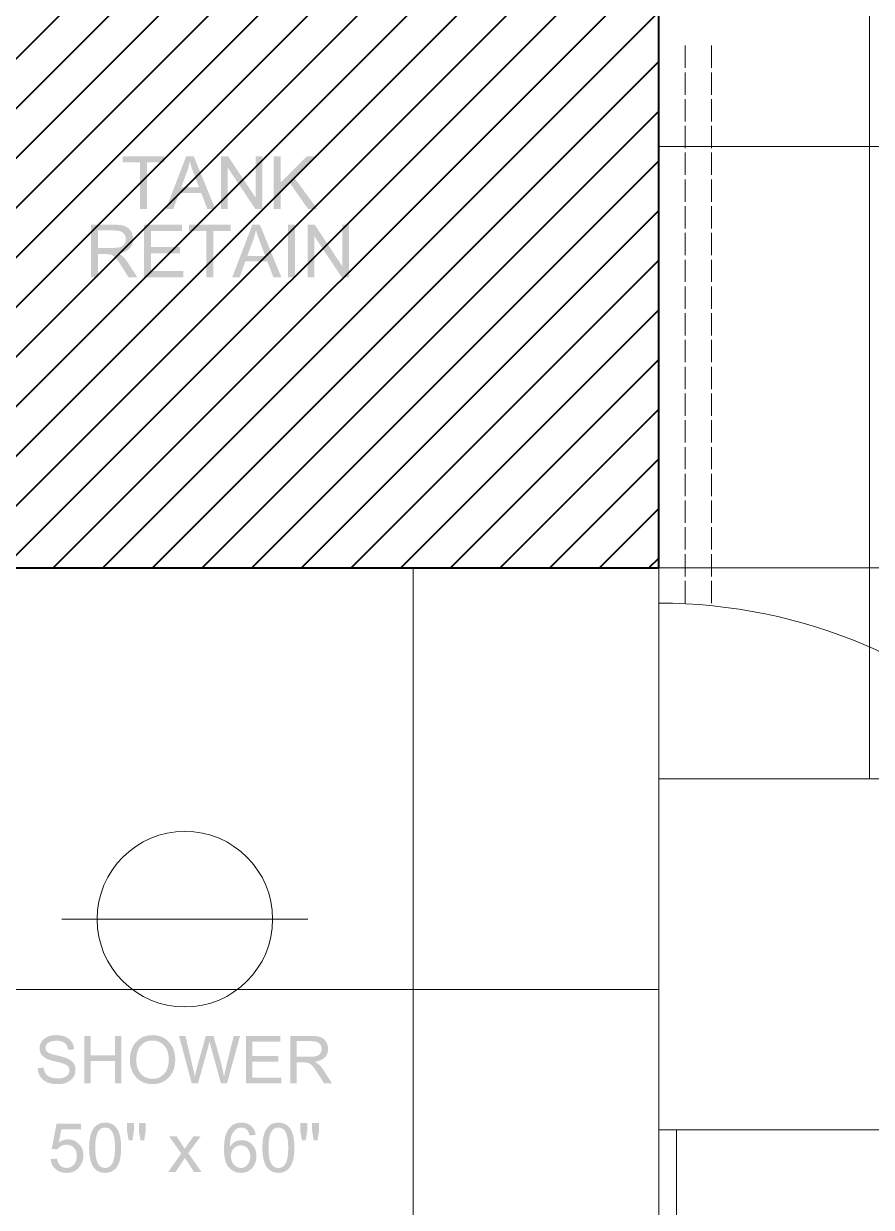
# Model space of a CAD drawing. Header units: inches. Extents: x 0 to 700, y 0 to 895.
# Drawn here: x 31.8 to 80.1, y 763.6 to 831 of the extents above; entities that cross this region are included whole.
import ezdxf

# ---------------------------------------------------------------- set-up
doc = ezdxf.new("R2010")
doc.units = ezdxf.units.IN
doc.header["$MEASUREMENT"] = 0
doc.linetypes.add('DASHED', pattern=[1.524, 1.27, -0.254])
for name, color, linetype, lineweight in [('A-ANNO-TEXT', 7, 'Continuous', 13), ('A-COORD-HOLD', 7, 'Continuous', 13), ('A-DOOR', 7, 'Continuous', 13), ('A-FIXT-PLMB', 7, 'Continuous', 18), ('A-FLOR-PATT', 7, 'Continuous', 13), ('A-GLAZ', 7, 'Continuous', 13), ('A-WALL-NEW', 7, 'Continuous', 40)]:
    doc.layers.add(name, color=color, linetype=linetype, lineweight=lineweight)

msp = doc.modelspace()

# ---------------------------------------------------------------- hatches: boundary and pattern name
at = {"layer": 'A-ANNO-TEXT'}
h = msp.add_hatch(color=7, dxfattribs=at)
h.paths.add_polyline_path([(39.837, 823.094), (38.845, 823.094), (38.845, 820.45), (38.446, 820.45), (38.446, 823.094), (37.461, 823.094), (37.461, 823.45), (39.837, 823.45), (39.837, 823.094)])
h.paths.add_polyline_path([(42.729, 820.45), (42.281, 820.45), (41.929, 821.363), (40.676, 821.363), (40.345, 820.45), (39.925, 820.45), (41.077, 823.45), (41.505, 823.45), (42.729, 820.45)])
h.paths.add_polyline_path([(41.808, 821.678), (41.763, 821.796), (41.721, 821.908), (41.681, 822.014), (41.644, 822.112), (41.609, 822.204), (41.577, 822.29), (41.547, 822.369), (41.52, 822.441), (41.495, 822.507), (41.473, 822.566), (41.453, 822.619), (41.436, 822.665), (41.422, 822.705), (41.409, 822.738), (41.4, 822.764), (41.393, 822.784), (41.368, 822.855), (41.343, 822.938), (41.316, 823.032), (41.288, 823.137), (41.278, 823.137), (41.247, 822.988), (41.211, 822.845), (41.17, 822.708), (41.124, 822.576), (40.789, 821.678), (41.808, 821.678)])
h.paths.add_polyline_path([(45.416, 820.45), (45.009, 820.45), (43.441, 822.805), (43.433, 822.805), (43.433, 820.45), (43.056, 820.45), (43.056, 823.45), (43.461, 823.45), (45.029, 821.095), (45.037, 821.095), (45.037, 823.45), (45.416, 823.45), (45.416, 820.45)])
h.paths.add_polyline_path([(48.539, 820.45), (48.015, 820.45), (46.951, 821.966), (46.455, 821.49), (46.455, 820.45), (46.058, 820.45), (46.058, 823.45), (46.455, 823.45), (46.455, 821.962), (47.947, 823.45), (48.483, 823.45), (47.227, 822.234), (48.539, 820.45)])
h = msp.add_hatch(color=7, dxfattribs=at)
h.paths.add_polyline_path([(38.295, 816.55), (37.796, 816.55), (37.741, 816.636), (37.689, 816.718), (37.64, 816.796), (37.593, 816.87), (37.549, 816.939), (37.508, 817.004), (37.469, 817.065), (37.433, 817.121), (37.399, 817.174), (37.369, 817.222), (37.34, 817.265), (37.315, 817.305), (37.292, 817.34), (37.272, 817.371), (37.254, 817.397), (37.239, 817.42), (37.184, 817.498), (37.128, 817.57), (37.07, 817.636), (37.011, 817.697), (36.952, 817.75), (36.895, 817.791), (36.84, 817.823), (36.786, 817.843), (36.729, 817.857), (36.664, 817.866), (36.59, 817.872), (36.507, 817.874), (36.048, 817.874), (36.048, 816.55), (35.651, 816.55), (35.651, 819.55), (36.98, 819.55), (37.11, 819.548), (37.23, 819.541), (37.338, 819.53), (37.436, 819.515), (37.525, 819.493), (37.609, 819.461), (37.687, 819.42), (37.759, 819.369), (37.825, 819.309), (37.882, 819.243), (37.932, 819.169), (37.973, 819.088), (38.006, 819.001), (38.029, 818.913), (38.043, 818.822), (38.048, 818.729), (38.044, 818.647), (38.034, 818.568), (38.018, 818.493), (37.994, 818.423), (37.964, 818.357), (37.927, 818.295), (37.883, 818.237), (37.833, 818.183), (37.776, 818.134), (37.713, 818.089), (37.644, 818.049), (37.569, 818.014), (37.488, 817.984), (37.4, 817.958), (37.306, 817.937), (37.207, 817.921), (37.207, 817.913), (37.281, 817.875), (37.355, 817.829), (37.427, 817.774), (37.498, 817.71), (37.568, 817.637), (37.637, 817.556), (37.705, 817.465), (37.771, 817.367), (38.295, 816.55)])
h.paths.add_polyline_path([(36.048, 818.23), (36.9, 818.23), (37.022, 818.233), (37.131, 818.241), (37.226, 818.255), (37.308, 818.274), (37.379, 818.301), (37.443, 818.339), (37.5, 818.387), (37.548, 818.445), (37.588, 818.51), (37.616, 818.58), (37.633, 818.653), (37.638, 818.729), (37.636, 818.78), (37.629, 818.828), (37.617, 818.874), (37.601, 818.919), (37.58, 818.961), (37.554, 819.002), (37.524, 819.041), (37.489, 819.077), (37.449, 819.111), (37.402, 819.14), (37.35, 819.165), (37.291, 819.185), (37.226, 819.2), (37.156, 819.212), (37.079, 819.218), (36.996, 819.221), (36.048, 819.221), (36.048, 818.23)])
h.paths.add_polyline_path([(40.915, 816.55), (38.674, 816.55), (38.674, 819.55), (40.845, 819.55), (40.845, 819.194), (39.071, 819.194), (39.071, 818.277), (40.731, 818.277), (40.731, 817.921), (39.071, 817.921), (39.071, 816.906), (40.915, 816.906), (40.915, 816.55)])
h.paths.add_polyline_path([(43.606, 819.194), (42.613, 819.194), (42.613, 816.55), (42.214, 816.55), (42.214, 819.194), (41.23, 819.194), (41.23, 819.55), (43.606, 819.55), (43.606, 819.194)])
h.paths.add_polyline_path([(46.497, 816.55), (46.049, 816.55), (45.697, 817.463), (44.445, 817.463), (44.113, 816.55), (43.694, 816.55), (44.846, 819.55), (45.274, 819.55), (46.497, 816.55)])
h.paths.add_polyline_path([(45.576, 817.778), (45.532, 817.896), (45.489, 818.008), (45.45, 818.114), (45.412, 818.212), (45.378, 818.304), (45.345, 818.39), (45.316, 818.469), (45.288, 818.541), (45.264, 818.607), (45.241, 818.666), (45.222, 818.719), (45.205, 818.765), (45.19, 818.805), (45.178, 818.838), (45.168, 818.864), (45.161, 818.884), (45.137, 818.955), (45.111, 819.038), (45.085, 819.132), (45.057, 819.237), (45.046, 819.237), (45.015, 819.088), (44.979, 818.945), (44.939, 818.808), (44.893, 818.676), (44.557, 817.778), (45.576, 817.778)])
h.paths.add_polyline_path([(47.277, 816.55), (46.878, 816.55), (46.878, 819.55), (47.277, 819.55), (47.277, 816.55)])
h.paths.add_polyline_path([(50.349, 816.55), (49.941, 816.55), (48.374, 818.905), (48.366, 818.905), (48.366, 816.55), (47.989, 816.55), (47.989, 819.55), (48.394, 819.55), (49.962, 817.195), (49.97, 817.195), (49.97, 819.55), (50.349, 819.55), (50.349, 816.55)])
h = msp.add_hatch(color=7, dxfattribs=at)
h.paths.add_polyline_path([(34.343, 772.558), (34.335, 772.621), (34.323, 772.679), (34.306, 772.733), (34.285, 772.784), (34.26, 772.83), (34.23, 772.873), (34.196, 772.911), (34.157, 772.946), (34.114, 772.976), (34.066, 773.003), (34.014, 773.025), (33.958, 773.043), (33.897, 773.057), (33.831, 773.067), (33.762, 773.074), (33.687, 773.076), (33.62, 773.074), (33.556, 773.069), (33.495, 773.061), (33.437, 773.05), (33.382, 773.035), (33.331, 773.018), (33.283, 772.997), (33.238, 772.972), (33.197, 772.945), (33.162, 772.915), (33.132, 772.882), (33.108, 772.846), (33.089, 772.807), (33.076, 772.765), (33.068, 772.72), (33.065, 772.672), (33.067, 772.63), (33.073, 772.59), (33.084, 772.554), (33.098, 772.52), (33.117, 772.488), (33.14, 772.46), (33.167, 772.434), (33.198, 772.412), (33.236, 772.39), (33.28, 772.369), (33.333, 772.348), (33.393, 772.326), (33.461, 772.305), (33.536, 772.284), (33.619, 772.262), (33.709, 772.241), (33.869, 772.204), (34.014, 772.167), (34.143, 772.129), (34.256, 772.09), (34.359, 772.046), (34.453, 771.991), (34.54, 771.926), (34.619, 771.85), (34.655, 771.807), (34.685, 771.761), (34.711, 771.712), (34.733, 771.659), (34.749, 771.603), (34.761, 771.543), (34.768, 771.479), (34.77, 771.412), (34.766, 771.327), (34.753, 771.246), (34.731, 771.168), (34.701, 771.094), (34.662, 771.023), (34.614, 770.957), (34.558, 770.894), (34.493, 770.834), (34.421, 770.78), (34.344, 770.733), (34.262, 770.694), (34.174, 770.662), (34.081, 770.636), (33.983, 770.618), (33.879, 770.608), (33.77, 770.604), (33.632, 770.608), (33.504, 770.62), (33.384, 770.64), (33.273, 770.667), (33.171, 770.703), (33.078, 770.747), (32.994, 770.799), (32.918, 770.858), (32.852, 770.924), (32.794, 770.995), (32.744, 771.07), (32.702, 771.15), (32.669, 771.235), (32.644, 771.324), (32.627, 771.419), (32.619, 771.517), (32.958, 771.547), (32.967, 771.469), (32.983, 771.396), (33.004, 771.329), (33.033, 771.267), (33.067, 771.21), (33.108, 771.16), (33.155, 771.114), (33.208, 771.075), (33.267, 771.04), (33.328, 771.01), (33.392, 770.984), (33.459, 770.963), (33.528, 770.947), (33.601, 770.936), (33.677, 770.929), (33.755, 770.926), (33.829, 770.928), (33.898, 770.934), (33.964, 770.944), (34.027, 770.957), (34.086, 770.974), (34.141, 770.996), (34.193, 771.021), (34.241, 771.05), (34.284, 771.082), (34.322, 771.117), (34.354, 771.155), (34.38, 771.195), (34.4, 771.238), (34.414, 771.284), (34.423, 771.333), (34.426, 771.385), (34.423, 771.438), (34.414, 771.488), (34.399, 771.534), (34.378, 771.576), (34.35, 771.614), (34.317, 771.649), (34.278, 771.68), (34.233, 771.707), (34.18, 771.732), (34.119, 771.758), (34.051, 771.783), (33.974, 771.808), (33.888, 771.833), (33.795, 771.858), (33.693, 771.882), (33.583, 771.907), (33.473, 771.933), (33.371, 771.961), (33.277, 771.992), (33.191, 772.026), (33.113, 772.061), (33.043, 772.1), (32.981, 772.141), (32.927, 772.184), (32.88, 772.231), (32.839, 772.28), (32.804, 772.333), (32.776, 772.39), (32.754, 772.449), (32.739, 772.512), (32.729, 772.579), (32.726, 772.648), (32.73, 772.728), (32.742, 772.803), (32.762, 772.876), (32.789, 772.944), (32.825, 773.01), (32.869, 773.071), (32.921, 773.13), (32.98, 773.184), (33.047, 773.234), (33.119, 773.277), (33.197, 773.313), (33.28, 773.343), (33.37, 773.366), (33.465, 773.383), (33.566, 773.393), (33.673, 773.396), (33.782, 773.393), (33.886, 773.383), (33.985, 773.366), (34.078, 773.343), (34.166, 773.314), (34.248, 773.277), (34.324, 773.235), (34.395, 773.185), (34.46, 773.13), (34.516, 773.069), (34.564, 773.002), (34.605, 772.93), (34.637, 772.852), (34.661, 772.769), (34.677, 772.68), (34.686, 772.586), (34.343, 772.558)])
h.paths.add_polyline_path([(37.387, 770.65), (37.028, 770.65), (37.028, 771.921), (35.625, 771.921), (35.625, 770.65), (35.268, 770.65), (35.268, 773.35), (35.625, 773.35), (35.625, 772.241), (37.028, 772.241), (37.028, 773.35), (37.387, 773.35), (37.387, 770.65)])
h.paths.add_polyline_path([(39.161, 773.396), (39.3, 773.39), (39.432, 773.372), (39.557, 773.342), (39.677, 773.3), (39.79, 773.246), (39.896, 773.18), (39.996, 773.101), (40.089, 773.011), (40.174, 772.911), (40.247, 772.803), (40.309, 772.688), (40.36, 772.565), (40.399, 772.434), (40.428, 772.296), (40.445, 772.15), (40.45, 771.996), (40.445, 771.843), (40.428, 771.698), (40.399, 771.56), (40.36, 771.43), (40.309, 771.307), (40.246, 771.193), (40.172, 771.086), (40.087, 770.986), (39.994, 770.897), (39.893, 770.819), (39.787, 770.753), (39.674, 770.699), (39.555, 770.658), (39.43, 770.628), (39.299, 770.61), (39.161, 770.604), (39.019, 770.61), (38.883, 770.629), (38.755, 770.66), (38.634, 770.703), (38.52, 770.759), (38.414, 770.827), (38.314, 770.907), (38.222, 771), (38.138, 771.102), (38.066, 771.209), (38.005, 771.322), (37.955, 771.44), (37.916, 771.563), (37.888, 771.692), (37.872, 771.827), (37.866, 771.967), (37.872, 772.129), (37.889, 772.282), (37.917, 772.426), (37.956, 772.561), (38.007, 772.688), (38.069, 772.805), (38.142, 772.914), (38.226, 773.014), (38.32, 773.103), (38.42, 773.181), (38.527, 773.247), (38.64, 773.301), (38.76, 773.342), (38.887, 773.372), (39.021, 773.39), (39.161, 773.396)])
h.paths.add_polyline_path([(39.157, 770.91), (39.258, 770.914), (39.353, 770.928), (39.443, 770.95), (39.529, 770.982), (39.61, 771.022), (39.686, 771.071), (39.757, 771.13), (39.823, 771.197), (39.883, 771.272), (39.935, 771.355), (39.979, 771.444), (40.015, 771.54), (40.043, 771.644), (40.063, 771.754), (40.076, 771.872), (40.08, 771.996), (40.076, 772.124), (40.064, 772.244), (40.043, 772.357), (40.015, 772.462), (39.978, 772.56), (39.933, 772.65), (39.881, 772.732), (39.819, 772.807), (39.752, 772.873), (39.681, 772.931), (39.605, 772.98), (39.525, 773.019), (39.442, 773.05), (39.353, 773.073), (39.261, 773.086), (39.165, 773.09), (39.066, 773.086), (38.971, 773.073), (38.881, 773.051), (38.795, 773.021), (38.714, 772.982), (38.638, 772.934), (38.566, 772.877), (38.498, 772.812), (38.437, 772.738), (38.384, 772.655), (38.339, 772.562), (38.302, 772.46), (38.273, 772.349), (38.253, 772.228), (38.241, 772.099), (38.236, 771.959), (38.24, 771.845), (38.252, 771.736), (38.272, 771.632), (38.3, 771.535), (38.336, 771.443), (38.38, 771.356), (38.432, 771.275), (38.492, 771.2), (38.559, 771.132), (38.63, 771.073), (38.706, 771.023), (38.787, 770.982), (38.872, 770.95), (38.962, 770.928), (39.058, 770.914), (39.157, 770.91)])
h.paths.add_polyline_path([(44.143, 773.35), (43.399, 770.65), (43.056, 770.65), (42.467, 772.777), (42.446, 772.854), (42.429, 772.921), (42.417, 772.979), (42.408, 773.026), (42.401, 773.026), (42.325, 772.705), (41.751, 770.65), (41.39, 770.65), (40.669, 773.35), (41.034, 773.35), (41.45, 771.578), (41.47, 771.494), (41.488, 771.416), (41.504, 771.343), (41.518, 771.276), (41.53, 771.215), (41.54, 771.16), (41.549, 771.11), (41.555, 771.066), (41.557, 771.051), (41.558, 771.04), (41.559, 771.032), (41.559, 771.028), (41.566, 771.028), (41.584, 771.112), (41.601, 771.19), (41.617, 771.262), (41.632, 771.328), (41.646, 771.387), (41.659, 771.441), (41.671, 771.488), (41.682, 771.529), (42.196, 773.35), (42.631, 773.35), (43.014, 771.985), (43.081, 771.735), (43.138, 771.492), (43.185, 771.256), (43.222, 771.028), (43.229, 771.028), (43.24, 771.085), (43.252, 771.146), (43.266, 771.213), (43.281, 771.284), (43.298, 771.36), (43.316, 771.44), (43.337, 771.525), (43.358, 771.615), (43.784, 773.35), (44.143, 773.35)])
h.paths.add_polyline_path([(46.499, 770.65), (44.482, 770.65), (44.482, 773.35), (46.436, 773.35), (46.436, 773.03), (44.839, 773.03), (44.839, 772.204), (46.333, 772.204), (46.333, 771.884), (44.839, 771.884), (44.839, 770.97), (46.499, 770.97), (46.499, 770.65)])
h.paths.add_polyline_path([(49.381, 770.65), (48.931, 770.65), (48.882, 770.728), (48.835, 770.802), (48.791, 770.872), (48.749, 770.938), (48.709, 771), (48.672, 771.059), (48.637, 771.113), (48.605, 771.164), (48.574, 771.211), (48.547, 771.254), (48.521, 771.294), (48.498, 771.329), (48.478, 771.361), (48.46, 771.389), (48.444, 771.413), (48.431, 771.433), (48.381, 771.503), (48.33, 771.568), (48.278, 771.628), (48.225, 771.682), (48.172, 771.73), (48.121, 771.767), (48.071, 771.795), (48.023, 771.814), (47.971, 771.826), (47.912, 771.835), (47.846, 771.84), (47.771, 771.842), (47.359, 771.842), (47.359, 770.65), (47.001, 770.65), (47.001, 773.35), (48.197, 773.35), (48.314, 773.348), (48.422, 773.342), (48.52, 773.332), (48.607, 773.319), (48.688, 773.299), (48.763, 773.27), (48.833, 773.233), (48.898, 773.187), (48.957, 773.134), (49.009, 773.074), (49.054, 773.007), (49.091, 772.934), (49.12, 772.856), (49.141, 772.777), (49.154, 772.695), (49.158, 772.611), (49.155, 772.537), (49.146, 772.466), (49.131, 772.399), (49.11, 772.336), (49.082, 772.276), (49.049, 772.22), (49.01, 772.168), (48.965, 772.12), (48.914, 772.075), (48.857, 772.035), (48.795, 771.999), (48.727, 771.968), (48.654, 771.94), (48.575, 771.917), (48.491, 771.899), (48.401, 771.884), (48.401, 771.877), (48.468, 771.843), (48.534, 771.801), (48.599, 771.751), (48.664, 771.694), (48.727, 771.628), (48.789, 771.555), (48.849, 771.474), (48.909, 771.385), (49.381, 770.65)])
h.paths.add_polyline_path([(47.359, 772.162), (48.125, 772.162), (48.235, 772.165), (48.333, 772.172), (48.418, 772.184), (48.492, 772.202), (48.557, 772.226), (48.614, 772.26), (48.665, 772.303), (48.709, 772.355), (48.744, 772.414), (48.769, 772.477), (48.785, 772.542), (48.79, 772.611), (48.788, 772.657), (48.781, 772.7), (48.771, 772.742), (48.756, 772.782), (48.737, 772.82), (48.714, 772.857), (48.687, 772.891), (48.655, 772.925), (48.619, 772.955), (48.577, 772.981), (48.53, 773.003), (48.477, 773.021), (48.419, 773.035), (48.355, 773.045), (48.286, 773.051), (48.211, 773.053), (47.359, 773.053), (47.359, 772.162)])
h = msp.add_hatch(color=7, dxfattribs=at)
h.paths.add_polyline_path([(33.815, 767.283), (33.879, 767.324), (33.944, 767.36), (34.009, 767.39), (34.075, 767.414), (34.142, 767.434), (34.209, 767.447), (34.277, 767.456), (34.346, 767.458), (34.432, 767.455), (34.515, 767.443), (34.595, 767.424), (34.673, 767.397), (34.748, 767.362), (34.819, 767.319), (34.889, 767.269), (34.955, 767.211), (35.016, 767.147), (35.069, 767.077), (35.113, 767.002), (35.15, 766.922), (35.178, 766.837), (35.198, 766.747), (35.211, 766.652), (35.215, 766.551), (35.211, 766.449), (35.198, 766.351), (35.178, 766.256), (35.149, 766.166), (35.112, 766.08), (35.066, 765.997), (35.013, 765.918), (34.951, 765.844), (34.883, 765.775), (34.809, 765.716), (34.73, 765.666), (34.647, 765.625), (34.558, 765.593), (34.463, 765.57), (34.364, 765.557), (34.26, 765.552), (34.174, 765.555), (34.091, 765.565), (34.011, 765.58), (33.934, 765.602), (33.859, 765.629), (33.788, 765.663), (33.72, 765.704), (33.654, 765.75), (33.594, 765.802), (33.54, 765.861), (33.493, 765.925), (33.453, 765.995), (33.419, 766.071), (33.393, 766.153), (33.373, 766.241), (33.36, 766.335), (33.719, 766.362), (33.732, 766.298), (33.747, 766.238), (33.766, 766.182), (33.788, 766.13), (33.813, 766.083), (33.841, 766.04), (33.872, 766.001), (33.906, 765.966), (33.943, 765.935), (33.982, 765.909), (34.023, 765.886), (34.066, 765.868), (34.112, 765.853), (34.159, 765.843), (34.208, 765.837), (34.26, 765.835), (34.324, 765.838), (34.384, 765.847), (34.442, 765.863), (34.497, 765.884), (34.548, 765.912), (34.596, 765.946), (34.642, 765.986), (34.684, 766.033), (34.722, 766.083), (34.755, 766.137), (34.783, 766.194), (34.806, 766.253), (34.823, 766.315), (34.836, 766.38), (34.844, 766.448), (34.846, 766.519), (34.844, 766.59), (34.836, 766.658), (34.823, 766.722), (34.805, 766.782), (34.781, 766.838), (34.753, 766.89), (34.719, 766.938), (34.68, 766.983), (34.637, 767.023), (34.591, 767.057), (34.542, 767.086), (34.49, 767.11), (34.435, 767.129), (34.377, 767.142), (34.316, 767.15), (34.252, 767.153), (34.172, 767.149), (34.096, 767.136), (34.026, 767.115), (33.96, 767.085), (33.899, 767.048), (33.842, 767.001), (33.791, 766.947), (33.744, 766.883), (33.419, 766.922), (33.692, 768.362), (35.081, 768.362), (35.081, 768.029), (33.966, 768.029), (33.815, 767.283)])
h.paths.add_polyline_path([(36.458, 768.413), (36.569, 768.408), (36.672, 768.391), (36.768, 768.363), (36.858, 768.324), (36.94, 768.273), (37.014, 768.212), (37.082, 768.139), (37.143, 768.055), (37.196, 767.96), (37.243, 767.854), (37.282, 767.736), (37.314, 767.608), (37.339, 767.468), (37.357, 767.317), (37.368, 767.154), (37.371, 766.981), (37.367, 766.806), (37.356, 766.642), (37.338, 766.49), (37.312, 766.35), (37.279, 766.221), (37.238, 766.104), (37.19, 765.999), (37.135, 765.905), (37.073, 765.822), (37.004, 765.75), (36.929, 765.69), (36.848, 765.64), (36.76, 765.602), (36.666, 765.574), (36.565, 765.558), (36.458, 765.552), (36.348, 765.558), (36.245, 765.575), (36.149, 765.602), (36.06, 765.642), (35.978, 765.692), (35.903, 765.753), (35.835, 765.826), (35.775, 765.909), (35.721, 766.004), (35.675, 766.11), (35.636, 766.228), (35.604, 766.356), (35.579, 766.495), (35.561, 766.646), (35.551, 766.808), (35.547, 766.981), (35.551, 767.156), (35.562, 767.32), (35.58, 767.472), (35.606, 767.612), (35.639, 767.741), (35.68, 767.859), (35.728, 767.965), (35.783, 768.059), (35.845, 768.142), (35.914, 768.214), (35.988, 768.275), (36.07, 768.325), (36.157, 768.364), (36.251, 768.391), (36.351, 768.408), (36.458, 768.413)])
h.paths.add_polyline_path([(36.458, 765.835), (36.525, 765.839), (36.588, 765.852), (36.647, 765.873), (36.701, 765.902), (36.751, 765.94), (36.797, 765.986), (36.839, 766.04), (36.876, 766.103), (36.91, 766.176), (36.938, 766.259), (36.963, 766.352), (36.982, 766.457), (36.998, 766.572), (37.009, 766.698), (37.016, 766.834), (37.018, 766.981), (37.017, 767.084), (37.014, 767.182), (37.009, 767.274), (37.002, 767.36), (36.993, 767.44), (36.983, 767.515), (36.97, 767.585), (36.956, 767.648), (36.939, 767.707), (36.921, 767.762), (36.9, 767.814), (36.878, 767.861), (36.853, 767.904), (36.827, 767.944), (36.799, 767.98), (36.768, 768.011), (36.736, 768.039), (36.702, 768.064), (36.666, 768.084), (36.627, 768.101), (36.587, 768.114), (36.545, 768.123), (36.501, 768.129), (36.454, 768.131), (36.387, 768.126), (36.324, 768.114), (36.266, 768.092), (36.212, 768.062), (36.162, 768.024), (36.116, 767.977), (36.075, 767.922), (36.038, 767.858), (36.005, 767.784), (35.977, 767.7), (35.953, 767.606), (35.933, 767.502), (35.918, 767.387), (35.907, 767.262), (35.901, 767.127), (35.898, 766.981), (35.899, 766.879), (35.902, 766.783), (35.907, 766.692), (35.914, 766.606), (35.923, 766.526), (35.934, 766.451), (35.947, 766.382), (35.962, 766.318), (35.978, 766.259), (35.997, 766.204), (36.017, 766.152), (36.04, 766.105), (36.064, 766.061), (36.09, 766.022), (36.119, 765.986), (36.149, 765.954), (36.181, 765.926), (36.215, 765.902), (36.25, 765.882), (36.288, 765.865), (36.328, 765.852), (36.369, 765.842), (36.413, 765.837), (36.458, 765.835)])
h.paths.add_polyline_path([(38.771, 767.944), (38.685, 767.407), (38.473, 767.407), (38.38, 767.944), (38.38, 768.4), (38.771, 768.4), (38.771, 767.944)])
h.paths.add_polyline_path([(38.099, 767.944), (38.013, 767.407), (37.801, 767.407), (37.707, 767.944), (37.707, 768.4), (38.099, 768.4), (38.099, 767.944)])
h.paths.add_polyline_path([(41.951, 765.6), (41.527, 765.6), (41, 766.402), (40.467, 765.6), (40.049, 765.6), (40.792, 766.656), (40.108, 767.626), (40.534, 767.626), (40.585, 767.55), (40.632, 767.478), (40.677, 767.41), (40.719, 767.347), (40.757, 767.288), (40.793, 767.233), (40.826, 767.183), (40.856, 767.137), (40.883, 767.095), (40.907, 767.058), (40.928, 767.025), (40.946, 766.997), (40.961, 766.972), (40.973, 766.952), (40.982, 766.937), (40.989, 766.926), (41.485, 767.626), (41.896, 767.626), (41.195, 766.675), (41.951, 765.6)])
h.paths.add_polyline_path([(43.577, 767.044), (43.639, 767.131), (43.707, 767.206), (43.782, 767.27), (43.864, 767.322), (43.951, 767.362), (44.045, 767.391), (44.145, 767.409), (44.251, 767.414), (44.335, 767.41), (44.416, 767.399), (44.494, 767.379), (44.569, 767.351), (44.64, 767.315), (44.708, 767.272), (44.773, 767.22), (44.835, 767.16), (44.892, 767.095), (44.94, 767.025), (44.982, 766.95), (45.016, 766.871), (45.042, 766.788), (45.061, 766.7), (45.072, 766.608), (45.076, 766.511), (45.072, 766.413), (45.061, 766.319), (45.042, 766.228), (45.016, 766.142), (44.982, 766.059), (44.941, 765.979), (44.892, 765.904), (44.836, 765.832), (44.774, 765.766), (44.706, 765.71), (44.634, 765.662), (44.557, 765.622), (44.475, 765.592), (44.388, 765.57), (44.296, 765.557), (44.199, 765.552), (44.1, 765.557), (44.005, 765.571), (43.914, 765.594), (43.826, 765.627), (43.742, 765.669), (43.662, 765.72), (43.585, 765.78), (43.513, 765.85), (43.478, 765.889), (43.446, 765.932), (43.416, 765.978), (43.388, 766.028), (43.363, 766.082), (43.34, 766.139), (43.319, 766.2), (43.3, 766.264), (43.283, 766.332), (43.269, 766.404), (43.257, 766.479), (43.247, 766.558), (43.239, 766.641), (43.233, 766.727), (43.23, 766.817), (43.229, 766.91), (43.233, 767.092), (43.245, 767.261), (43.265, 767.42), (43.293, 767.566), (43.329, 767.701), (43.373, 767.824), (43.426, 767.936), (43.486, 768.036), (43.554, 768.125), (43.629, 768.201), (43.711, 768.266), (43.8, 768.319), (43.897, 768.36), (44.001, 768.39), (44.112, 768.407), (44.23, 768.413), (44.307, 768.411), (44.381, 768.402), (44.452, 768.389), (44.521, 768.369), (44.586, 768.345), (44.648, 768.315), (44.707, 768.279), (44.763, 768.238), (44.814, 768.191), (44.861, 768.139), (44.902, 768.082), (44.938, 768.019), (44.968, 767.952), (44.994, 767.878), (45.014, 767.8), (45.028, 767.716), (44.684, 767.686), (44.671, 767.74), (44.656, 767.79), (44.639, 767.837), (44.62, 767.88), (44.598, 767.92), (44.574, 767.957), (44.548, 767.99), (44.519, 768.019), (44.488, 768.046), (44.455, 768.068), (44.42, 768.087), (44.383, 768.103), (44.343, 768.115), (44.301, 768.124), (44.257, 768.129), (44.211, 768.131), (44.146, 768.127), (44.084, 768.114), (44.023, 768.094), (43.966, 768.065), (43.91, 768.028), (43.857, 767.984), (43.806, 767.93), (43.758, 767.869), (43.714, 767.799), (43.675, 767.719), (43.643, 767.63), (43.616, 767.532), (43.595, 767.424), (43.581, 767.307), (43.572, 767.18), (43.569, 767.044), (43.577, 767.044)])
h.paths.add_polyline_path([(44.192, 765.835), (44.249, 765.838), (44.304, 765.847), (44.357, 765.862), (44.406, 765.883), (44.453, 765.91), (44.496, 765.942), (44.537, 765.981), (44.575, 766.026), (44.61, 766.075), (44.64, 766.126), (44.665, 766.18), (44.686, 766.237), (44.702, 766.296), (44.713, 766.358), (44.72, 766.422), (44.723, 766.488), (44.72, 766.554), (44.713, 766.618), (44.702, 766.678), (44.686, 766.736), (44.665, 766.791), (44.64, 766.842), (44.61, 766.891), (44.575, 766.937), (44.537, 766.979), (44.496, 767.015), (44.451, 767.045), (44.403, 767.07), (44.352, 767.09), (44.298, 767.103), (44.241, 767.112), (44.18, 767.115), (44.124, 767.112), (44.07, 767.104), (44.018, 767.091), (43.969, 767.073), (43.921, 767.049), (43.875, 767.021), (43.831, 766.987), (43.789, 766.947), (43.75, 766.904), (43.717, 766.857), (43.688, 766.807), (43.665, 766.754), (43.647, 766.697), (43.635, 766.637), (43.627, 766.574), (43.624, 766.507), (43.627, 766.439), (43.634, 766.373), (43.647, 766.31), (43.665, 766.249), (43.687, 766.191), (43.715, 766.135), (43.748, 766.082), (43.786, 766.032), (43.827, 765.986), (43.872, 765.946), (43.918, 765.912), (43.968, 765.884), (44.02, 765.863), (44.074, 765.847), (44.132, 765.838), (44.192, 765.835)])
h.paths.add_polyline_path([(46.327, 768.413), (46.437, 768.408), (46.541, 768.391), (46.637, 768.363), (46.726, 768.324), (46.808, 768.273), (46.883, 768.212), (46.951, 768.139), (47.012, 768.055), (47.065, 767.96), (47.111, 767.854), (47.151, 767.736), (47.183, 767.608), (47.208, 767.468), (47.226, 767.317), (47.236, 767.154), (47.24, 766.981), (47.236, 766.806), (47.225, 766.642), (47.207, 766.49), (47.181, 766.35), (47.148, 766.221), (47.107, 766.104), (47.059, 765.999), (47.004, 765.905), (46.942, 765.822), (46.873, 765.75), (46.798, 765.69), (46.717, 765.64), (46.629, 765.602), (46.535, 765.574), (46.434, 765.558), (46.327, 765.552), (46.217, 765.558), (46.113, 765.575), (46.017, 765.602), (45.928, 765.642), (45.846, 765.692), (45.772, 765.753), (45.704, 765.826), (45.644, 765.909), (45.59, 766.004), (45.544, 766.11), (45.505, 766.228), (45.473, 766.356), (45.448, 766.495), (45.43, 766.646), (45.419, 766.808), (45.416, 766.981), (45.42, 767.156), (45.431, 767.32), (45.449, 767.472), (45.475, 767.612), (45.508, 767.741), (45.549, 767.859), (45.596, 767.965), (45.652, 768.059), (45.714, 768.142), (45.782, 768.214), (45.857, 768.275), (45.938, 768.325), (46.026, 768.364), (46.12, 768.391), (46.22, 768.408), (46.327, 768.413)])
h.paths.add_polyline_path([(46.327, 765.835), (46.394, 765.839), (46.457, 765.852), (46.516, 765.873), (46.57, 765.902), (46.62, 765.94), (46.666, 765.986), (46.708, 766.04), (46.745, 766.103), (46.778, 766.176), (46.807, 766.259), (46.831, 766.352), (46.851, 766.457), (46.867, 766.572), (46.878, 766.698), (46.884, 766.834), (46.886, 766.981), (46.886, 767.084), (46.883, 767.182), (46.878, 767.274), (46.871, 767.36), (46.862, 767.44), (46.852, 767.515), (46.839, 767.585), (46.824, 767.648), (46.808, 767.707), (46.789, 767.762), (46.769, 767.814), (46.747, 767.861), (46.722, 767.904), (46.696, 767.944), (46.668, 767.98), (46.637, 768.011), (46.605, 768.039), (46.571, 768.064), (46.534, 768.084), (46.496, 768.101), (46.456, 768.114), (46.414, 768.123), (46.369, 768.129), (46.323, 768.131), (46.256, 768.126), (46.193, 768.114), (46.135, 768.092), (46.08, 768.062), (46.031, 768.024), (45.985, 767.977), (45.944, 767.922), (45.907, 767.858), (45.874, 767.784), (45.846, 767.7), (45.822, 767.606), (45.802, 767.502), (45.787, 767.387), (45.776, 767.262), (45.769, 767.127), (45.767, 766.981), (45.768, 766.879), (45.771, 766.783), (45.776, 766.692), (45.783, 766.606), (45.792, 766.526), (45.803, 766.451), (45.816, 766.382), (45.83, 766.318), (45.847, 766.259), (45.866, 766.204), (45.886, 766.152), (45.909, 766.105), (45.933, 766.061), (45.959, 766.022), (45.987, 765.986), (46.017, 765.954), (46.049, 765.926), (46.083, 765.902), (46.119, 765.882), (46.157, 765.865), (46.197, 765.852), (46.238, 765.842), (46.282, 765.837), (46.327, 765.835)])
h.paths.add_polyline_path([(48.64, 767.944), (48.554, 767.407), (48.342, 767.407), (48.248, 767.944), (48.248, 768.4), (48.64, 768.4), (48.64, 767.944)])
h.paths.add_polyline_path([(47.968, 767.944), (47.882, 767.407), (47.67, 767.407), (47.576, 767.944), (47.576, 768.4), (47.968, 768.4), (47.968, 767.944)])
at = {"layer": 'A-WALL-NEW'}
h = msp.add_hatch(dxfattribs=at)
h.set_pattern_fill('ANSI31', scale=16)
h.paths.add_polyline_path([(18, 800), (68, 800), (68, 840), (18, 840)])

# ---------------------------------------------------------------- linework, layer by layer
at = {"layer": 'A-COORD-HOLD', "linetype": 'DASHED'}
for p, q in [((69.5, 798), (69.5, 830)), ((71, 798), (71, 830))]:
    msp.add_line(p, q, dxfattribs=at)
at = {"layer": 'A-DOOR'}
msp.add_line((68, 768), (98, 768), dxfattribs=at)
msp.add_arc((68, 768), 30, 0, 90, dxfattribs=at)
at = {"layer": 'A-FIXT-PLMB'}
msp.add_line((34, 780), (48, 780), dxfattribs=at)
msp.add_ellipse((41, 780), major_axis=(5, 0), ratio=1, dxfattribs=at)
at = {"layer": 'A-FLOR-PATT'}
for p, q in [((80, 788), (80, 840)), ((68, 824), (168, 824)), ((54, 740), (54, 800)), ((68, 800), (168, 800)), ((18, 776), (68, 776))]:
    msp.add_line(p, q, dxfattribs=at)
for points in [[(68, 788), (168, 788), (168, 840), (68, 840)], [(18, 740), (68, 740), (68, 800), (18, 800)]]:
    msp.add_lwpolyline(points, close=True, dxfattribs=at)
at = {"layer": 'A-GLAZ', "linetype": 'DASHED'}
msp.add_line((68, 768), (68, 798), dxfattribs=at)
at = {"layer": 'A-GLAZ'}
for p, q in [((68, 740), (68, 768)), ((69, 740), (69, 768))]:
    msp.add_line(p, q, dxfattribs=at)
at = {"layer": 'A-WALL-NEW'}
msp.add_lwpolyline([(18, 800), (68, 800), (68, 840), (18, 840)], close=True, dxfattribs=at)

doc.saveas('drawing.dxf')
